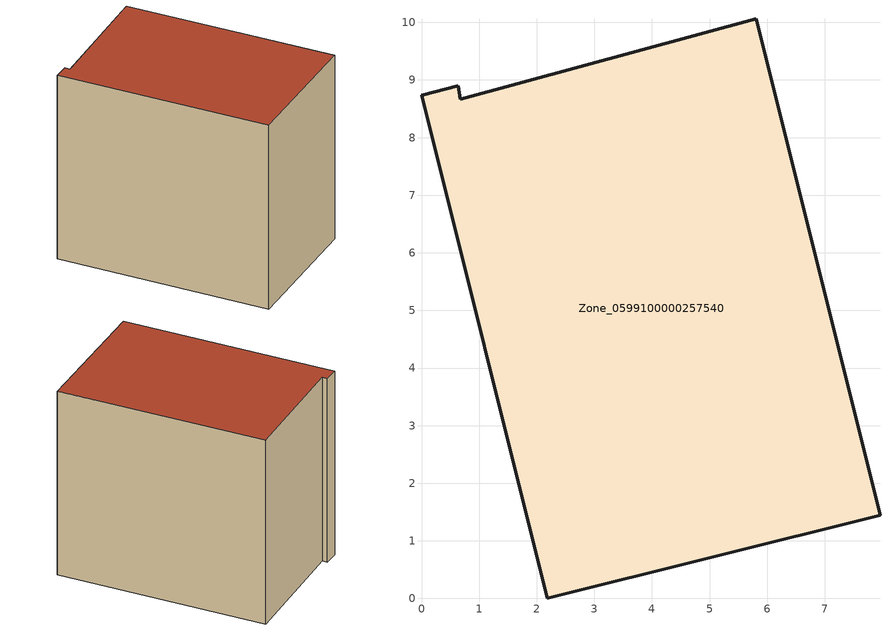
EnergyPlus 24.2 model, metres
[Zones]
Zone_0599100000257540
 floor ground (C_G): 0.64,8.9 0.67,8.66 5.81,10.07 7.96,1.44 2.18,0 0,8.74 z0
 wall outside (C_F): 2.18,0 7.96,1.44 5.81,10.07 0.67,8.66 0.64,8.9 0,8.74 2.18,0 z0:8.17
 roof outside (C_R): 0.67,8.66 0.64,8.9 0,8.74 2.18,0 7.96,1.44 5.81,10.07 z8.17
[BUILDING]
Pand.0599100000257540: North Axis=0; Terrain=City; Loads Convergence Tolerance Value=0.04; Temperature Convergence Tolerance Value=0.4; Solar Distribution=FullExterior; Maximum Number of Warmup Days=25; Minimum Number of Warmup Days=1
[Site:Location]
Rotterdam.The.Hague.AP_ZH_NLD Design_Conditions: Latitude=51.96; Longitude=4.45; Time Zone=1; Elevation=-4.5
[SITE:GROUNDTEMPERATURE:BUILDINGSURFACE]
18, 18, 18, 18, 18, 18, 18, 18, 18, 18, 18, 18
[MATERIAL] Thermal Absorptance=0.9; Solar Absorptance=0.7; Visible Absorptance=0.7
Name | Roughness | Thickness | Conductivity | Density | Specific Heat
G.TI.1965-1974 | MediumSmooth | 0.15 | 0.882353 | 540 | 1210
F.TI.1965-1974 | Rough | 0.3 | 0.697674 | 1920 | 840
R.TI.1965-1974 | MediumRough | 0.2 | 0.232558 | 1500 | 1000
[CONSTRUCTION]
C_G: G.TI.1965-1974
C_F: F.TI.1965-1974
C_R: R.TI.1965-1974
[ZONE]
Zone_0599100000257540: Type=1; Multiplier=1; Ceiling Height=Autocalculate; Volume=Autocalculate; Floor Area=autocalculate; Part of Total Floor Area=Yes
[ZONEINFILTRATION:DESIGNFLOWRATE]
Infil_Zone_0599100000257540: Zone or ZoneList or Space or SpaceList=Zone_0599100000257540; Schedule=AlwaysOn; Design Flow Rate Calculation Method=Flow/Area; Flow Rate per Floor Area=0.003; Constant Term Coefficient=1; Temperature Term Coefficient=0; Velocity Term Coefficient=0; Velocity Squared Term Coefficient=0
[HVACTEMPLATE:ZONE:IDEALLOADSAIRSYSTEM]
Zone_0599100000257540: Maximum Heating Supply Air Temperature=50; Minimum Cooling Supply Air Temperature=13; Maximum Heating Supply Air Humidity Ratio=0.0156; Minimum Cooling Supply Air Humidity Ratio=0.0077; Heating Limit=NoLimit; Cooling Limit=NoLimit; Dehumidification Control Type=ConstantSensibleHeatRatio; Cooling Sensible Heat Ratio=0.7; Dehumidification Setpoint=60; Humidification Control Type=None; Humidification Setpoint=30; Outdoor Air Method=None; Outdoor Air Flow Rate per Person=0.00944; Outdoor Air Flow Rate per Zone Floor Area=0; Outdoor Air Flow Rate per Zone=0; Demand Controlled Ventilation Type=None; Outdoor Air Economizer Type=NoEconomizer; Heat Recovery Type=None; Sensible Heat Recovery Effectiveness=0.7; Latent Heat Recovery Effectiveness=0.65
[ZONECONTROL:THERMOSTAT]
ThermostatControl_Zone_0599100000257540: Zone or ZoneList=Zone_0599100000257540; Control Type Schedule=DualSetpointControlType; Control 1=Thermostat_Zone_0599100000257540; Temperature Difference Between Cutout And Setpoint=0
[THERMOSTATSETPOINT:DUALSETPOINT]
Thermostat_Zone_0599100000257540: Heating Setpoint Temperature Schedule=HeatingSetpoint_Zone_0599100000257540; Cooling Setpoint Temperature Schedule=CoolingSetpoint_Zone_0599100000257540
[SCHEDULE:COMPACT]
HeatingSetpoint_Zone_0599100000257540: Through: 12/31, For: AllDays, Until: 24:00, 21
CoolingSetpoint_Zone_0599100000257540: Through: 12/31, For: AllDays, Until: 24:00, 24
DualSetpointControlType: Through: 12/31, For: AllDays, Until: 24:00, 4
AlwaysOn: Through: 12/31, For: AllDays, Until: 24:00, 1
